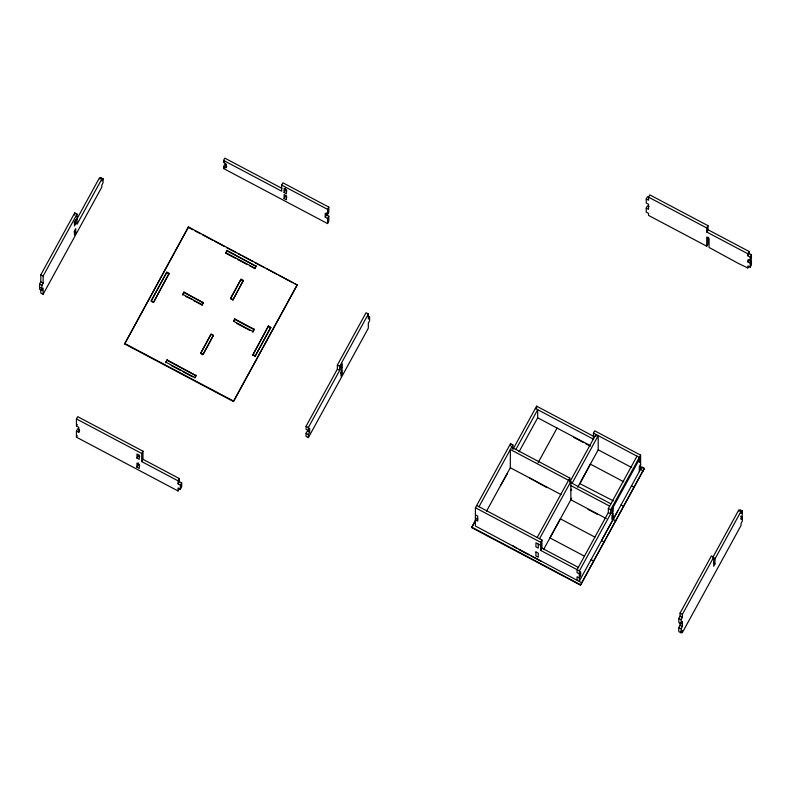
<?xml version="1.0" encoding="UTF-8"?>
<svg xmlns="http://www.w3.org/2000/svg" width="791" height="791" viewBox="0 0 791 791"><rect width="100%" height="100%" fill="white"/><g stroke="black" fill="none" stroke-linecap="round" stroke-linejoin="round"><path stroke-width="1.19" d="M76.47 219.809L99.498 177.767L101.831 178.993L77.024 224.278L77.043 214.143L74.71 212.917L40.825 274.784L40.816 281.873L39.56 284.167L39.55 289.229L41.874 290.465L43.129 288.171L43.119 294.252L40.796 293.016L40.796 289.368M41.874 290.465L41.883 285.393L43.139 283.109L43.149 276.019L77.043 214.143M74.71 215.162L74.71 212.917M75.709 232.742L75.718 228.688L74.463 230.972L74.453 235.026L75.709 232.742L74.156 231.921M75.728 223.626L75.728 219.572L74.483 221.856L74.473 225.91L75.728 223.626L74.176 222.805M179.32 488.69L178.064 490.974L76.42 437.176L76.43 431.105L77.686 428.811L79.238 429.632M76.43 431.105L78.764 432.331L78.774 427.269L76.44 426.033L76.45 418.943L77.706 416.659L142.983 451.206L142.963 459.304L141.708 461.598L178.084 480.849L178.074 483.884L180.407 485.12L180.397 489.174L178.074 487.938L178.064 490.974M101.831 178.993L101.821 181.02L103.077 178.736L100.754 177.5L99.913 179.033M103.077 178.736L103.067 182.79L101.821 185.074L101.812 187.101L43.119 294.252M124.652 343.917L188.456 226.938L297.278 285.017L233.464 401.512L124.652 343.917L188.456 226.938M136.942 467.184L136.952 463.13L139.285 464.366L139.275 468.42L136.942 467.184L138.198 464.9L138.198 462.873M136.962 458.068L136.972 454.014L139.295 455.25L139.285 459.304L136.962 458.068L138.217 455.784L139.77 456.605M141.708 461.598L141.727 453.49L142.983 451.206M166.812 272.163L151.15 301.252L153.474 302.478L169.136 273.399L166.812 272.163L151.15 300.768L153.474 301.994M167.069 359.856L165.813 362.634L167.069 359.856L196.168 375.745L167.069 360.34M153.474 302.478L169.136 273.399M178.074 483.884L179.33 481.6L179.339 478.555L142.963 459.304M179.33 481.6L181.653 482.826L181.653 486.88L180.397 489.174M183.947 292.057L182.691 294.825L183.947 292.057L203.336 302.805L202.081 305.099L193.469 300.531M192.391 299.473L185.925 296.536M200.598 353.488L211.039 333.94L213.372 335.176L202.921 354.724L200.598 353.488L211.039 334.425L213.362 335.661L202.921 354.724M202.081 305.099L203.336 302.32M326.485 212.957L326.475 214.984L328.809 216.22L328.799 221.282L327.543 223.576L223.576 168.542L223.576 166.515L224.832 164.231L226.384 165.052M223.576 166.515L225.91 167.751L225.91 163.697L223.586 162.462L223.586 160.435L224.842 158.151L281.863 188.327M235.461 258.321L225.761 253.189L227.017 250.421L256.116 266.3L254.86 268.594L249.472 265.736M225.761 253.189L227.017 250.421M241.018 279.223L230.567 298.771L232.9 300.007L243.341 280.449L241.018 279.223L230.567 298.286L232.9 299.522M233.464 401.512L297.278 284.533M233.928 320.968L234.759 318.951L254.158 329.214L252.902 331.993L254.158 329.214M232.9 300.007L243.341 280.449M252.784 355.05L268.456 325.961L270.779 327.682L255.117 356.276L252.784 355.05L268.456 325.961M254.86 268.594L256.116 265.816M255.117 356.276L270.779 327.197M327.543 223.576L327.553 218.504L325.23 217.278L325.23 213.224L327.563 214.45L328.809 212.166L328.819 207.104L282.951 182.82L281.695 185.104L281.685 191.185L223.586 160.435M284.098 198.551L284.107 194.497L286.431 195.733L286.421 199.777L284.098 198.551L285.353 196.257L286.906 197.088M284.107 192.47L284.117 188.416L286.441 189.652L286.431 193.706L284.107 192.47L285.363 190.186L285.363 188.159M308.391 437.601L308.391 434.566L309.647 432.272L307.313 431.046L306.068 433.33L306.058 436.375L308.391 437.601L368.339 328.166L368.339 323.104L369.595 320.81L369.605 316.756L368.052 315.935M369.605 316.756L368.349 319.05L368.359 313.978L366.035 312.752L337.361 365.086L337.352 369.14L306.077 426.24L306.068 429.276L308.401 430.512L309.657 428.228L309.647 432.272M308.401 430.512L308.401 427.476L339.685 370.366L339.695 366.312L368.359 313.978M327.563 214.45L327.573 209.388L328.819 207.104M342.226 373.807L342.236 369.753L340.98 372.037L340.97 376.091L342.226 373.807L340.674 372.986M342.236 367.726L342.246 363.672L340.99 365.956L340.99 370.01L342.236 367.726L340.684 366.905M535.359 408.453L593.458 439.203L593.468 433.122L594.723 430.838L640.591 455.122L610.672 509.74L610.662 513.794L579.388 570.894L579.368 581.029L641.877 466.917L644.299 468.687L580.485 585.182L471.663 527.587L475.806 519.549M512.894 448.21L512.904 444.839L510.571 443.603L475.431 507.763L475.401 525.995L581.79 582.799M500.495 485.664L507.456 473.443M486.534 511.144L510.314 467.748L510.343 449.506L570.865 481.541L570.835 499.774L606.39 518.599M510.571 445.857L510.571 443.603M512.835 545.81L517.146 548.578M529.713 478.011L546.947 487.622M536.614 408.196L536.614 406.169L593.636 436.345M519.064 451.76L537.672 417.796L537.692 409.689L515.841 449.575M538.275 544.07L538.266 548.114L535.942 546.888L535.942 542.834L540.698 545.345M579.388 570.894L540.688 550.417L540.708 542.31L541.954 540.026L476.686 505.479M540.688 550.417L541.944 548.123L541.954 540.026M569.787 481.057L569.787 478.021L511.599 447.222M577.044 579.793L577.044 576.758L579.378 577.984L580.624 575.7L580.634 571.646L579.378 573.94L577.054 572.704L577.054 569.668L608.338 512.558L608.348 508.514L637.012 456.17M579.912 483.677L613.322 500.871M580.485 585.182L644.299 468.203M595.89 436.434L595.89 434.407L569.777 482.075M577.677 487.276L598.194 449.822L598.214 435.643L572.111 483.301M602.139 539.462L617.801 510.867M613.233 507.1L613.223 511.144L611.967 513.438L611.977 509.384L640.591 457.149M615.635 521.022L613.203 519.252L613.213 513.171L611.967 515.465L611.957 519.519L613.213 517.225M639.316 471.594L639.326 466.522L640.581 464.238M640.591 455.122L640.572 469.3L642.994 471.07M649.025 206.629L647.473 205.808L646.217 208.102L646.207 212.146L648.541 213.382L648.531 215.409L706.729 246.209L707.975 243.925L707.994 237.082M649.035 197.513L647.483 196.692L646.227 198.976L646.227 203.03L648.551 204.266L648.541 209.328L646.217 208.102M706.729 246.209L706.739 237.092L709.072 238.318L709.052 247.445L738.151 263.324L747.851 267.971L747.851 265.944L750.175 267.18L750.184 263.126L747.861 261.9L747.861 259.873L750.194 261.099L750.194 257.045L747.871 255.819L747.871 253.792L706.749 232.03L708.004 229.736L708.014 225.682L649.816 194.883L648.561 197.177L648.561 200.212L646.227 198.976M680.052 623.249L680.042 625.276L678.787 627.57L678.787 631.613L681.11 632.849L682.366 630.565L682.366 632.592L680.814 631.762M712.642 557.685L738.754 510.027L741.078 511.253L714.975 558.921L714.965 563.983L713.709 566.277L713.729 557.151L711.396 555.925L680.062 613.124L680.062 616.159L678.807 618.443L678.797 622.497L681.13 623.733L682.386 621.439L682.376 626.512L681.12 628.796L681.11 632.849M681.13 623.733L681.14 619.679L682.386 617.395L682.396 614.35L713.729 557.151M706.749 232.03L706.758 227.976L708.014 225.682M741.078 511.253L741.078 513.28L742.334 510.996L740 509.76L739.17 511.283M740.772 516.246L742.324 517.067L742.314 521.121L741.058 523.415L741.058 525.442L682.366 632.592M742.334 510.996L742.324 515.05L741.068 517.334L741.068 519.361L742.324 517.067M747.871 255.819L749.126 253.525L749.126 251.498L708.004 229.736M749.888 260.021L751.44 260.842L751.43 264.896L750.175 267.18M749.126 253.525L751.45 254.761L751.44 258.815L750.194 261.099M76.44 426.033L77.281 424.51M223.586 162.462L224.417 160.939M78.764 432.331L79.594 430.808M76.42 437.176L77.261 435.653M223.576 168.542L224.407 167.02M225.91 167.751L226.74 166.229M196.168 375.25L194.912 377.544L165.813 362.14M194.912 378.029L195.743 376.506M234.759 318.951L233.513 321.245L252.912 331.508M178.084 480.849L179.339 478.555M325.23 217.278L326.475 214.984M180.407 485.12L181.653 482.826M180.397 487.147L181.653 484.853M327.553 218.504L328.809 216.22M479.01 506.705L512.904 444.839M512.914 449.426L536.614 406.169M471.663 527.587L475.806 520.033M538.078 462.725L557.072 428.06M537.208 537.504L569.787 478.021M539.531 538.74L570.865 481.541M570.845 490.657L571.685 489.135M543.565 549.557L571.666 498.251M580.495 482.619L590.363 464.119L623.763 481.808M747.871 253.792L749.126 251.498M750.194 257.045L751.45 254.761M747.861 261.9L749.117 259.606M640.581 460.184L639.336 462.468L639.346 457.406L593.468 433.122M750.184 263.126L751.44 260.842M747.851 267.971L748.682 266.448M579.378 575.957L580.634 573.673M648.561 197.177L706.758 227.976M281.695 185.104L327.573 209.388M285.363 190.186L286.915 191.007M188.456 227.422L192.816 229.726M194.991 230.883L200.43 233.76M202.605 234.907L212.403 240.098M214.579 241.245L224.367 246.426M226.542 247.583L236.341 252.764M238.516 253.921L240.691 255.068M242.867 256.225L252.665 261.406M254.84 262.553L264.629 267.744M266.814 268.891L276.603 274.072M278.778 275.228L292.927 282.713M295.102 283.87L297.278 285.017M641.877 467.402L644.299 468.687M227.017 250.905L256.116 266.3M225.761 252.705L254.86 268.109M537.672 417.796L590.62 445.817M598.194 449.822L631.673 467.54M237.616 259.468L247.316 264.599M573.861 437.433L583.56 442.565M585.716 443.702L590.027 445.986M631.485 485.892L633.907 487.177M241.008 279.707L243.341 280.943M621.044 504.955L623.466 506.24M570.558 482.48L610.899 503.837M713.423 558.1L714.975 558.921M570.855 485.595L609.653 506.121M166.812 272.648L169.136 273.884M268.456 326.446L270.779 327.682M713.413 563.162L714.965 563.983M337.361 365.086L339.695 366.312M608.348 508.514L610.672 509.74M337.352 369.14L339.685 370.366M608.338 512.558L610.662 513.794M183.937 292.541L203.336 302.805M234.759 319.435L254.158 329.709M182.691 294.341L202.091 304.604M510.314 467.748L560.957 494.553M236.746 323.44L249.669 330.282M588.069 509.384L597.769 514.526M252.794 354.566L255.117 355.792M594.872 537.099L560.384 518.847L549.943 537.91L584.43 556.162M601.506 540.609L603.938 541.894M200.598 353.004L202.921 354.239M591.065 559.672L593.487 560.957M40.825 274.784L43.149 276.019M680.062 613.124L682.396 614.35M475.431 507.763L540.708 542.31M680.062 616.159L682.386 617.395M678.807 618.443L681.14 619.679M40.816 281.873L43.139 283.109M541.944 548.123L578.31 567.374M39.56 284.167L41.883 285.393M475.421 514.852L477.744 516.088L477.734 521.15L475.411 519.914M306.077 426.24L308.401 427.476M680.042 625.276L682.376 626.512M39.55 287.202L41.883 288.438M475.411 517.897L477.744 519.123M678.787 627.57L681.12 628.796M306.068 433.33L308.391 434.566M171.202 365.482L180.902 370.613M183.057 371.75L192.757 376.892M519.301 549.725L529.001 554.857M531.157 555.994L540.856 561.126M124.652 343.432L233.474 401.027M471.673 527.103L580.485 584.697M76.45 418.943L141.727 453.49M138.198 464.9L139.75 465.721M535.932 551.95L535.922 556.004L538.246 557.24L538.256 553.186L535.932 551.95"/></g></svg>
